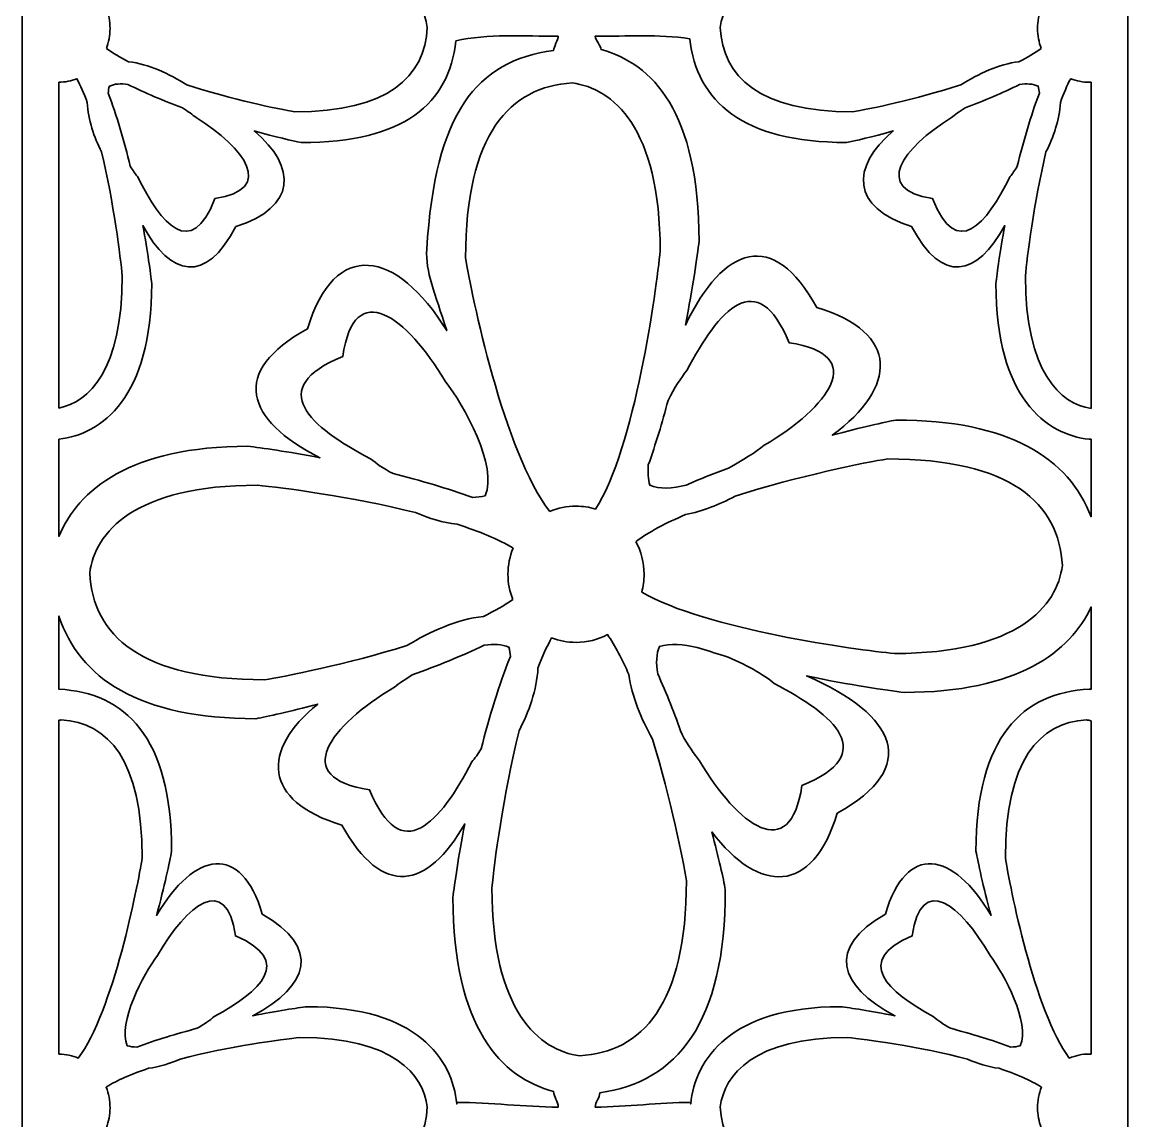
# Model space of a CAD drawing. Header units: centimetres. Extents: x 17.4 to 27.5, y -9.5 to 9.5.
# Drawn here: x 17.363 to 22.113, y -4.741 to -0.022 of the extents above; entities that cross this region are included whole.
import ezdxf

# ---------------------------------------------------------------- set-up
doc = ezdxf.new("R2010")
doc.units = ezdxf.units.CM
doc.header["$MEASUREMENT"] = 0
doc.layers.add('layer 1', color=7, linetype='Continuous')

msp = doc.modelspace()

# ---------------------------------------------------------------- linework, layer by layer
at = {"layer": 'layer 1', "color": 7, "lineweight": 35}
for points, knots in [([(22.11253, -9.50001), (22.11253, -9.50001), (17.36253, -9.50001), (17.36253, -9.50001), (17.36253, -9.50001), (17.36253, -9.50001), (17.36253, 9.5), (17.36253, 9.5), (17.36253, 9.5), (17.36253, 9.5), (22.11253, 9.5), (22.11253, 9.5), (22.11253, 9.5), (22.11253, 9.5), (22.11253, -9.50001), (22.11253, -9.50001)], [0, 0, 0, 0, 0.2, 0.2, 0.2, 0.2, 0.4, 0.4, 0.4, 0.4, 0.6, 0.6, 0.6, 0.6, 1, 1, 1, 1]), ([(17.72448, -0.13456), (17.73463, -0.1081), (17.74023, -0.07923), (17.74023, -0.04899), (17.74023, -0.04899), (17.74023, -0.01771), (17.73423, 0.01213), (17.72339, 0.03934), (17.72339, 0.03934), (17.77033, 0.06955), (17.83403, 0.09664), (17.90565, 0.12059), (17.90565, 0.12059), (17.95272, 0.12636), (17.99829, 0.14094), (18.04105, 0.16023), (18.04105, 0.16023), (18.25092, 0.21448), (18.47993, 0.24568), (18.5558, 0.25308), (18.5558, 0.25308), (18.95835, 0.25308), (19.08656, 0.09234), (19.10315, -0.04496), (19.10315, -0.04496), (19.09209, -0.25616), (18.93623, -0.40664), (18.53368, -0.40664), (18.53368, -0.40664), (18.46794, -0.39605), (18.26554, -0.35422), (18.06975, -0.29083), (18.06975, -0.29083), (17.99395, -0.24367), (17.90562, -0.20121), (17.82005, -0.1918), (17.82005, -0.1918), (17.784, -0.17355), (17.7516, -0.15444), (17.72448, -0.13456)], [0, 0, 0, 0, 0.0909091, 0.0909091, 0.0909091, 0.0909091, 0.1818182, 0.1818182, 0.1818182, 0.1818182, 0.2727273, 0.2727273, 0.2727273, 0.2727273, 0.3636364, 0.3636364, 0.3636364, 0.3636364, 0.4545455, 0.4545455, 0.4545455, 0.4545455, 0.5454545, 0.5454545, 0.5454545, 0.5454545, 0.6363636, 0.6363636, 0.6363636, 0.6363636, 0.7272727, 0.7272727, 0.7272727, 0.7272727, 0.8181818, 0.8181818, 0.8181818, 0.8181818, 1, 1, 1, 1]), ([(21.74027, -0.13456), (21.73011, -0.1081), (21.72452, -0.07923), (21.72452, -0.04899), (21.72452, -0.04899), (21.72452, -0.01771), (21.73051, 0.01212), (21.74135, 0.03934), (21.74135, 0.03934), (21.69441, 0.06955), (21.63072, 0.09665), (21.55909, 0.12059), (21.55909, 0.12059), (21.51202, 0.12636), (21.46645, 0.14094), (21.42369, 0.16023), (21.42369, 0.16023), (21.21382, 0.21448), (20.98482, 0.24568), (20.90895, 0.25308), (20.90895, 0.25308), (20.5064, 0.25308), (20.37818, 0.09234), (20.3616, -0.04496), (20.3616, -0.04496), (20.37265, -0.25616), (20.52851, -0.40664), (20.93106, -0.40664), (20.93106, -0.40664), (20.9968, -0.39605), (21.1992, -0.35422), (21.395, -0.29083), (21.395, -0.29083), (21.47079, -0.24367), (21.55912, -0.20121), (21.6447, -0.1918), (21.6447, -0.1918), (21.68074, -0.17355), (21.71314, -0.15444), (21.74027, -0.13456)], [0, 0, 0, 0, 0.0909091, 0.0909091, 0.0909091, 0.0909091, 0.1818182, 0.1818182, 0.1818182, 0.1818182, 0.2727273, 0.2727273, 0.2727273, 0.2727273, 0.3636364, 0.3636364, 0.3636364, 0.3636364, 0.4545455, 0.4545455, 0.4545455, 0.4545455, 0.5454545, 0.5454545, 0.5454545, 0.5454545, 0.6363636, 0.6363636, 0.6363636, 0.6363636, 0.7272727, 0.7272727, 0.7272727, 0.7272727, 0.8181818, 0.8181818, 0.8181818, 0.8181818, 1, 1, 1, 1]), ([(19.66574, -0.08234), (19.51915, -0.08234), (19.36169, -0.06987), (19.22596, -0.10244), (19.22596, -0.10244), (19.19494, -0.37153), (19.00683, -0.53858), (18.56143, -0.53858), (18.56143, -0.53858), (18.52466, -0.53152), (18.45143, -0.51452), (18.35999, -0.48907), (18.35999, -0.48907), (18.54429, -0.64527), (18.54042, -0.81763), (18.28107, -0.89967), (18.28107, -0.89967), (18.14946, -1.14829), (18.00172, -1.11555), (17.88117, -0.89551), (17.88117, -0.89551), (17.90162, -1.00738), (17.91438, -1.09896), (17.9193, -1.14479), (17.9193, -1.14479), (17.9193, -1.63437), (17.70502, -1.79179), (17.52086, -1.81319), (17.52086, -1.81319), (17.52086, -1.81319), (17.52086, -2.23088), (17.52086, -2.23088), (17.52086, -2.23088), (17.60226, -2.0305), (17.82831, -1.84362), (18.3327, -1.84362), (18.3327, -1.84362), (18.38983, -1.85), (18.50313, -1.8664), (18.64179, -1.89262), (18.64179, -1.89262), (18.32003, -1.72925), (18.2553, -1.5224), (18.58776, -1.33925), (18.58776, -1.33925), (18.70571, -0.95123), (18.97102, -0.99701), (19.18651, -1.34692), (19.18651, -1.34692), (19.1349, -1.18222), (19.09507, -1.09426), (19.10056, -0.99714), (19.10056, -0.99714), (19.13702, -0.41214), (19.31164, -0.18841), (19.64563, -0.14289), (19.64563, -0.14289), (19.64563, -0.12941), (19.66574, -0.09582), (19.66574, -0.08234)], [0, 0, 0, 0, 0.0625, 0.0625, 0.0625, 0.0625, 0.125, 0.125, 0.125, 0.125, 0.1875, 0.1875, 0.1875, 0.1875, 0.25, 0.25, 0.25, 0.25, 0.3125, 0.3125, 0.3125, 0.3125, 0.375, 0.375, 0.375, 0.375, 0.4375, 0.4375, 0.4375, 0.4375, 0.5, 0.5, 0.5, 0.5, 0.5625, 0.5625, 0.5625, 0.5625, 0.625, 0.625, 0.625, 0.625, 0.6875, 0.6875, 0.6875, 0.6875, 0.75, 0.75, 0.75, 0.75, 0.8125, 0.8125, 0.8125, 0.8125, 0.875, 0.875, 0.875, 0.875, 1, 1, 1, 1]), ([(20.2302, -0.09283), (20.09468, -0.07382), (19.96231, -0.08234), (19.82407, -0.08234), (19.82407, -0.08234), (19.82407, -0.09862), (19.84947, -0.12313), (19.84947, -0.13942), (19.84947, -0.13942), (20.07057, -0.19907), (20.27047, -0.4091), (20.27047, -0.96292), (20.27047, -0.96292), (20.26331, -1.02692), (20.2436, -1.16135), (20.21159, -1.323), (20.21159, -1.323), (20.37659, -0.98236), (20.5886, -0.90707), (20.77585, -1.24696), (20.77585, -1.24696), (21.13444, -1.35596), (21.12249, -1.59082), (20.84245, -1.7959), (20.84245, -1.7959), (20.96714, -1.76233), (21.06727, -1.73995), (21.11694, -1.73079), (21.11694, -1.73079), (21.60547, -1.73079), (21.85918, -1.89491), (21.95419, -2.14638), (21.95419, -2.14638), (21.95419, -2.14638), (21.95419, -1.81307), (21.95419, -1.81307), (21.95419, -1.81307), (21.9516, -1.81322), (21.949, -1.81336), (21.94639, -1.81349), (21.94639, -1.81349), (21.76168, -1.79323), (21.54544, -1.63658), (21.54544, -1.14479), (21.54544, -1.14479), (21.55037, -1.09896), (21.56312, -1.00738), (21.58357, -0.89551), (21.58357, -0.89551), (21.46302, -1.11555), (21.31528, -1.14829), (21.18367, -0.89967), (21.18367, -0.89967), (20.92432, -0.81763), (20.92045, -0.64527), (21.10476, -0.48907), (21.10476, -0.48907), (21.01331, -0.51452), (20.94009, -0.53152), (20.90331, -0.53858), (20.90331, -0.53858), (20.45791, -0.53858), (20.26122, -0.36191), (20.2302, -0.09283)], [0, 0, 0, 0, 0.0588235, 0.0588235, 0.0588235, 0.0588235, 0.1176471, 0.1176471, 0.1176471, 0.1176471, 0.1764706, 0.1764706, 0.1764706, 0.1764706, 0.2352941, 0.2352941, 0.2352941, 0.2352941, 0.2941176, 0.2941176, 0.2941176, 0.2941176, 0.3529412, 0.3529412, 0.3529412, 0.3529412, 0.4117647, 0.4117647, 0.4117647, 0.4117647, 0.4705882, 0.4705882, 0.4705882, 0.4705882, 0.5294118, 0.5294118, 0.5294118, 0.5294118, 0.5882353, 0.5882353, 0.5882353, 0.5882353, 0.6470588, 0.6470588, 0.6470588, 0.6470588, 0.7058824, 0.7058824, 0.7058824, 0.7058824, 0.7647059, 0.7647059, 0.7647059, 0.7647059, 0.8235294, 0.8235294, 0.8235294, 0.8235294, 0.8823529, 0.8823529, 0.8823529, 0.8823529, 1, 1, 1, 1]), ([(17.52086, -0.27988), (17.54798, -0.27957), (17.57392, -0.27418), (17.59787, -0.2646), (17.59787, -0.2646), (17.61361, -0.29414), (17.62842, -0.32872), (17.6423, -0.36677), (17.6423, -0.36677), (17.64625, -0.44236), (17.67156, -0.51482), (17.70405, -0.57933), (17.70405, -0.57933), (17.7557, -0.7969), (17.78544, -1.03334), (17.79252, -1.11191), (17.79252, -1.11191), (17.79252, -1.51535), (17.64929, -1.654), (17.52086, -1.67912), (17.52086, -1.67912), (17.52086, -1.67912), (17.52086, -0.27988), (17.52086, -0.27988)], [0, 0, 0, 0, 0.1428571, 0.1428571, 0.1428571, 0.1428571, 0.2857143, 0.2857143, 0.2857143, 0.2857143, 0.4285714, 0.4285714, 0.4285714, 0.4285714, 0.5714286, 0.5714286, 0.5714286, 0.5714286, 0.7142857, 0.7142857, 0.7142857, 0.7142857, 1, 1, 1, 1]), ([(17.82731, -0.64101), (17.80106, -0.53321), (17.76941, -0.42357), (17.73241, -0.32735), (17.73241, -0.32735), (17.73326, -0.31659), (17.73485, -0.30631), (17.7373, -0.29664), (17.7373, -0.29664), (17.75931, -0.28656), (17.78689, -0.28494), (17.81725, -0.28918), (17.81725, -0.28918), (17.89074, -0.32609), (17.97131, -0.35981), (18.05179, -0.38975), (18.05179, -0.38975), (18.07483, -0.4047), (18.09492, -0.4193), (18.11032, -0.43197), (18.11032, -0.43197), (18.32014, -0.56215), (18.45161, -0.74016), (18.19094, -0.77965), (18.19094, -0.77965), (18.08793, -1.0435), (17.96113, -0.89132), (17.8579, -0.68534), (17.8579, -0.68534), (17.84831, -0.67365), (17.8379, -0.65856), (17.82731, -0.64101)], [0, 0, 0, 0, 0.1111111, 0.1111111, 0.1111111, 0.1111111, 0.2222222, 0.2222222, 0.2222222, 0.2222222, 0.3333333, 0.3333333, 0.3333333, 0.3333333, 0.4444444, 0.4444444, 0.4444444, 0.4444444, 0.5555556, 0.5555556, 0.5555556, 0.5555556, 0.6666667, 0.6666667, 0.6666667, 0.6666667, 0.7777778, 0.7777778, 0.7777778, 0.7777778, 1, 1, 1, 1]), ([(19.62934, -2.12338), (19.664, -2.10891), (19.70203, -2.1009), (19.74193, -2.1009), (19.74193, -2.1009), (19.77099, -2.1009), (19.79906, -2.10516), (19.82556, -2.11306), (19.82556, -2.11306), (19.99422, -1.85566), (20.08818, -1.16626), (20.10334, -1.00457), (20.10334, -1.00457), (20.10334, -0.47391), (19.89973, -0.3049), (19.72581, -0.28303), (19.72581, -0.28303), (19.45829, -0.29761), (19.26769, -0.50307), (19.26769, -1.03372), (19.26769, -1.03372), (19.2909, -1.18369), (19.43254, -1.87318), (19.62934, -2.12338)], [0, 0, 0, 0, 0.1428571, 0.1428571, 0.1428571, 0.1428571, 0.2857143, 0.2857143, 0.2857143, 0.2857143, 0.4285714, 0.4285714, 0.4285714, 0.4285714, 0.5714286, 0.5714286, 0.5714286, 0.5714286, 0.7142857, 0.7142857, 0.7142857, 0.7142857, 1, 1, 1, 1]), ([(21.63744, -0.64101), (21.66368, -0.53321), (21.69533, -0.42357), (21.73234, -0.32735), (21.73234, -0.32735), (21.73148, -0.31659), (21.7299, -0.30631), (21.72744, -0.29664), (21.72744, -0.29664), (21.70543, -0.28656), (21.67785, -0.28494), (21.64749, -0.28918), (21.64749, -0.28918), (21.57401, -0.32609), (21.49343, -0.35981), (21.41295, -0.38975), (21.41295, -0.38975), (21.38992, -0.4047), (21.36983, -0.4193), (21.35442, -0.43197), (21.35442, -0.43197), (21.1446, -0.56215), (21.01313, -0.74016), (21.2738, -0.77966), (21.2738, -0.77966), (21.37681, -1.0435), (21.50361, -0.89132), (21.60684, -0.68534), (21.60684, -0.68534), (21.61643, -0.67366), (21.62685, -0.65856), (21.63744, -0.64101)], [0, 0, 0, 0, 0.1111111, 0.1111111, 0.1111111, 0.1111111, 0.2222222, 0.2222222, 0.2222222, 0.2222222, 0.3333333, 0.3333333, 0.3333333, 0.3333333, 0.4444444, 0.4444444, 0.4444444, 0.4444444, 0.5555556, 0.5555556, 0.5555556, 0.5555556, 0.6666667, 0.6666667, 0.6666667, 0.6666667, 0.7777778, 0.7777778, 0.7777778, 0.7777778, 1, 1, 1, 1]), ([(21.95419, -0.27976), (21.9516, -0.27985), (21.949, -0.2799), (21.94639, -0.2799), (21.94639, -0.2799), (21.91837, -0.2799), (21.89156, -0.27447), (21.86687, -0.2646), (21.86687, -0.2646), (21.85113, -0.29414), (21.83632, -0.32872), (21.82244, -0.36677), (21.82244, -0.36677), (21.81849, -0.44236), (21.79319, -0.51482), (21.7607, -0.57933), (21.7607, -0.57933), (21.70904, -0.7969), (21.6793, -1.03334), (21.67223, -1.11191), (21.67223, -1.11191), (21.67223, -1.52618), (21.82325, -1.66126), (21.95419, -1.68091), (21.95419, -1.68091), (21.95419, -1.68091), (21.95419, -0.27976), (21.95419, -0.27976)], [0, 0, 0, 0, 0.125, 0.125, 0.125, 0.125, 0.25, 0.25, 0.25, 0.25, 0.375, 0.375, 0.375, 0.375, 0.5, 0.5, 0.5, 0.5, 0.625, 0.625, 0.625, 0.625, 0.75, 0.75, 0.75, 0.75, 1, 1, 1, 1]), ([(20.13741, -1.64659), (20.11246, -1.74092), (20.08413, -1.83536), (20.05243, -1.92354), (20.05243, -1.92354), (20.05034, -1.95509), (20.05215, -1.98471), (20.05904, -2.0108), (20.05904, -2.0108), (20.1, -2.02882), (20.1556, -2.02552), (20.21551, -2.01005), (20.21551, -2.01005), (20.27417, -1.98423), (20.33513, -1.95983), (20.39653, -1.93701), (20.39653, -1.93701), (20.45896, -1.90424), (20.51461, -1.86796), (20.55077, -1.83938), (20.55077, -1.83938), (20.82735, -1.67449), (21.00066, -1.449), (20.65704, -1.39898), (20.65704, -1.39898), (20.52124, -1.06477), (20.3541, -1.25753), (20.21801, -1.51845), (20.21801, -1.51845), (20.19319, -1.54751), (20.16418, -1.59317), (20.13741, -1.64659)], [0, 0, 0, 0, 0.1111111, 0.1111111, 0.1111111, 0.1111111, 0.2222222, 0.2222222, 0.2222222, 0.2222222, 0.3333333, 0.3333333, 0.3333333, 0.3333333, 0.4444444, 0.4444444, 0.4444444, 0.4444444, 0.5555556, 0.5555556, 0.5555556, 0.5555556, 0.6666667, 0.6666667, 0.6666667, 0.6666667, 0.7777778, 0.7777778, 0.7777778, 0.7777778, 1, 1, 1, 1]), ([(18.95574, -1.96108), (19.07158, -1.99003), (19.18961, -2.02414), (19.298, -2.06334), (19.298, -2.06334), (19.31701, -2.06276), (19.33502, -2.06045), (19.3516, -2.05607), (19.3516, -2.05607), (19.40682, -1.93057), (19.26192, -1.66777), (19.18018, -1.56434), (19.18018, -1.56434), (19.01529, -1.28775), (18.7898, -1.11444), (18.73978, -1.45807), (18.73978, -1.45807), (18.40557, -1.59386), (18.59833, -1.76101), (18.85925, -1.89709), (18.85925, -1.89709), (18.88238, -1.91685), (18.91604, -1.93926), (18.95574, -1.96108)], [0, 0, 0, 0, 0.1428571, 0.1428571, 0.1428571, 0.1428571, 0.2857143, 0.2857143, 0.2857143, 0.2857143, 0.4285714, 0.4285714, 0.4285714, 0.4285714, 0.5714286, 0.5714286, 0.5714286, 0.5714286, 0.7142857, 0.7142857, 0.7142857, 0.7142857, 1, 1, 1, 1]), ([(19.99872, -2.25331), (20.02147, -2.29491), (20.0344, -2.34264), (20.0344, -2.39338), (20.0344, -2.39338), (20.0344, -2.41992), (20.03085, -2.44563), (20.02422, -2.47007), (20.02422, -2.47007), (20.29751, -2.62975), (20.95245, -2.71884), (21.10951, -2.73356), (21.10951, -2.73356), (21.64017, -2.73356), (21.80919, -2.52996), (21.83105, -2.35604), (21.83105, -2.35604), (21.81647, -2.08852), (21.61102, -1.89792), (21.08036, -1.89792), (21.08036, -1.89792), (20.9888, -1.91209), (20.69611, -1.97041), (20.42506, -2.05847), (20.42506, -2.05847), (20.35734, -2.09345), (20.28483, -2.12263), (20.21272, -2.13681), (20.21272, -2.13681), (20.12828, -2.17272), (20.05382, -2.21175), (19.99872, -2.25331)], [0, 0, 0, 0, 0.1111111, 0.1111111, 0.1111111, 0.1111111, 0.2222222, 0.2222222, 0.2222222, 0.2222222, 0.3333333, 0.3333333, 0.3333333, 0.3333333, 0.4444444, 0.4444444, 0.4444444, 0.4444444, 0.5555556, 0.5555556, 0.5555556, 0.5555556, 0.6666667, 0.6666667, 0.6666667, 0.6666667, 0.7777778, 0.7777778, 0.7777778, 0.7777778, 1, 1, 1, 1]), ([(19.47021, -2.50176), (19.45683, -2.46824), (19.44945, -2.43167), (19.44945, -2.39338), (19.44945, -2.39338), (19.44945, -2.35375), (19.45735, -2.31596), (19.47165, -2.28149), (19.47165, -2.28149), (19.40976, -2.24322), (19.3258, -2.2089), (19.23138, -2.17858), (19.23138, -2.17858), (19.16933, -2.17127), (19.10927, -2.15279), (19.0529, -2.12836), (19.0529, -2.12836), (18.77624, -2.05965), (18.47436, -2.02012), (18.37434, -2.01075), (18.37434, -2.01075), (17.84369, -2.01075), (17.67467, -2.21435), (17.65281, -2.38827), (17.65281, -2.38827), (17.66738, -2.65579), (17.87284, -2.84639), (18.40349, -2.84639), (18.40349, -2.84639), (18.49015, -2.83298), (18.75697, -2.78), (19.01507, -2.69971), (19.01507, -2.69971), (19.11498, -2.63997), (19.23142, -2.58619), (19.34423, -2.57426), (19.34423, -2.57426), (19.39174, -2.55115), (19.43445, -2.52694), (19.47021, -2.50176)], [0, 0, 0, 0, 0.0909091, 0.0909091, 0.0909091, 0.0909091, 0.1818182, 0.1818182, 0.1818182, 0.1818182, 0.2727273, 0.2727273, 0.2727273, 0.2727273, 0.3636364, 0.3636364, 0.3636364, 0.3636364, 0.4545455, 0.4545455, 0.4545455, 0.4545455, 0.5454545, 0.5454545, 0.5454545, 0.5454545, 0.6363636, 0.6363636, 0.6363636, 0.6363636, 0.7272727, 0.7272727, 0.7272727, 0.7272727, 0.8181818, 0.8181818, 0.8181818, 0.8181818, 1, 1, 1, 1]), ([(19.82407, -4.68179), (19.96123, -4.68179), (20.09838, -4.66168), (20.23554, -4.66168), (20.23554, -4.66168), (20.23526, -4.65714), (20.23501, -4.67269), (20.23481, -4.66811), (20.23481, -4.66811), (20.25428, -4.47588), (20.4048, -4.25084), (20.87736, -4.25084), (20.87736, -4.25084), (20.9207, -4.25589), (21.00665, -4.26883), (21.11183, -4.28953), (21.11183, -4.28953), (20.86775, -4.16055), (20.81864, -3.99725), (21.07085, -3.85266), (21.07085, -3.85266), (21.16032, -3.54633), (21.36158, -3.58247), (21.52505, -3.85871), (21.52505, -3.85871), (21.49076, -3.73304), (21.46816, -3.62941), (21.45985, -3.58258), (21.45985, -3.58258), (21.45985, -3.09078), (21.66228, -2.90037), (21.94639, -2.88686), (21.94639, -2.88686), (21.94899, -2.88715), (21.95159, -2.88746), (21.95419, -2.8878), (21.95419, -2.8878), (21.95419, -2.8878), (21.95419, -2.53384), (21.95419, -2.53384), (21.95419, -2.53384), (21.8659, -2.72632), (21.63838, -2.90069), (21.15116, -2.90069), (21.15116, -2.90069), (21.0796, -2.89269), (20.91996, -2.869), (20.73267, -2.82995), (20.73267, -2.82995), (21.11986, -2.99819), (21.22191, -3.22264), (20.86426, -3.41967), (20.86426, -3.41967), (20.75704, -3.77239), (20.52806, -3.7666), (20.32541, -3.49981), (20.32541, -3.49981), (20.35497, -3.61184), (20.3748, -3.70115), (20.3833, -3.74717), (20.3833, -3.74717), (20.3833, -4.32352), (20.17497, -4.57306), (19.84418, -4.62071), (19.84418, -4.62071), (19.84418, -4.64107), (19.82407, -4.66143), (19.82407, -4.68179)], [0, 0, 0, 0, 0.0555556, 0.0555556, 0.0555556, 0.0555556, 0.1111111, 0.1111111, 0.1111111, 0.1111111, 0.1666667, 0.1666667, 0.1666667, 0.1666667, 0.2222222, 0.2222222, 0.2222222, 0.2222222, 0.2777778, 0.2777778, 0.2777778, 0.2777778, 0.3333333, 0.3333333, 0.3333333, 0.3333333, 0.3888889, 0.3888889, 0.3888889, 0.3888889, 0.4444444, 0.4444444, 0.4444444, 0.4444444, 0.5, 0.5, 0.5, 0.5, 0.5555556, 0.5555556, 0.5555556, 0.5555556, 0.6111111, 0.6111111, 0.6111111, 0.6111111, 0.6666667, 0.6666667, 0.6666667, 0.6666667, 0.7222222, 0.7222222, 0.7222222, 0.7222222, 0.7777778, 0.7777778, 0.7777778, 0.7777778, 0.8333333, 0.8333333, 0.8333333, 0.8333333, 0.8888889, 0.8888889, 0.8888889, 0.8888889, 1, 1, 1, 1]), ([(19.22921, -4.66168), (19.37472, -4.66168), (19.52023, -4.68179), (19.66574, -4.68179), (19.66574, -4.68179), (19.66574, -4.65941), (19.64563, -4.63704), (19.64563, -4.61467), (19.64563, -4.61467), (19.42264, -4.55734), (19.21339, -4.34018), (19.21339, -3.78139), (19.21339, -3.78139), (19.21988, -3.72334), (19.23669, -3.60734), (19.26365, -3.46563), (19.26365, -3.46563), (19.10474, -3.74435), (18.90998, -3.78582), (18.73649, -3.4709), (18.73649, -3.4709), (18.39461, -3.36698), (18.38951, -3.14866), (18.63246, -2.95081), (18.63246, -2.95081), (18.51192, -2.98305), (18.41539, -3.00457), (18.36692, -3.01352), (18.36692, -3.01352), (17.86244, -3.01352), (17.60835, -2.83851), (17.52086, -2.57303), (17.52086, -2.57303), (17.52086, -2.57303), (17.52086, -2.88701), (17.52086, -2.88701), (17.52086, -2.88701), (17.80365, -2.90152), (18.00489, -3.09223), (18.00489, -3.58258), (18.00489, -3.58258), (17.99659, -3.62941), (17.97399, -3.73304), (17.93969, -3.85871), (17.93969, -3.85871), (18.10316, -3.58247), (18.30443, -3.54633), (18.3939, -3.85266), (18.3939, -3.85266), (18.6461, -3.99725), (18.59699, -4.16055), (18.35291, -4.28953), (18.35291, -4.28953), (18.4581, -4.26883), (18.54405, -4.25589), (18.58739, -4.25084), (18.58739, -4.25084), (19.05995, -4.25084), (19.21046, -4.47588), (19.22993, -4.66811), (19.22993, -4.66811), (19.22973, -4.67269), (19.22949, -4.65714), (19.22921, -4.66168)], [0, 0, 0, 0, 0.0588235, 0.0588235, 0.0588235, 0.0588235, 0.1176471, 0.1176471, 0.1176471, 0.1176471, 0.1764706, 0.1764706, 0.1764706, 0.1764706, 0.2352941, 0.2352941, 0.2352941, 0.2352941, 0.2941176, 0.2941176, 0.2941176, 0.2941176, 0.3529412, 0.3529412, 0.3529412, 0.3529412, 0.4117647, 0.4117647, 0.4117647, 0.4117647, 0.4705882, 0.4705882, 0.4705882, 0.4705882, 0.5294118, 0.5294118, 0.5294118, 0.5294118, 0.5882353, 0.5882353, 0.5882353, 0.5882353, 0.6470588, 0.6470588, 0.6470588, 0.6470588, 0.7058824, 0.7058824, 0.7058824, 0.7058824, 0.7647059, 0.7647059, 0.7647059, 0.7647059, 0.8235294, 0.8235294, 0.8235294, 0.8235294, 0.8823529, 0.8823529, 0.8823529, 0.8823529, 1, 1, 1, 1]), ([(19.74193, -2.68586), (19.70499, -2.68586), (19.66966, -2.67898), (19.63711, -2.66648), (19.63711, -2.66648), (19.61636, -2.7039), (19.59683, -2.7477), (19.57854, -2.79589), (19.57854, -2.79589), (19.57333, -2.89164), (19.53997, -2.98343), (19.49714, -3.06513), (19.49714, -3.06513), (19.42905, -3.34073), (19.38985, -3.64021), (19.38052, -3.73974), (19.38052, -3.73974), (19.38052, -4.27039), (19.58412, -4.43941), (19.75804, -4.46128), (19.75804, -4.46128), (20.02556, -4.4467), (20.21617, -4.24124), (20.21617, -3.71059), (20.21617, -3.71059), (20.2028, -3.62422), (20.15014, -3.35891), (20.0703, -3.10161), (20.0703, -3.10161), (20.02219, -3.0149), (19.9815, -2.91848), (19.96906, -2.82408), (19.96906, -2.82408), (19.94037, -2.75873), (19.90977, -2.70001), (19.87755, -2.65254), (19.87755, -2.65254), (19.83701, -2.67381), (19.79088, -2.68586), (19.74193, -2.68586)], [0, 0, 0, 0, 0.0909091, 0.0909091, 0.0909091, 0.0909091, 0.1818182, 0.1818182, 0.1818182, 0.1818182, 0.2727273, 0.2727273, 0.2727273, 0.2727273, 0.3636364, 0.3636364, 0.3636364, 0.3636364, 0.4545455, 0.4545455, 0.4545455, 0.4545455, 0.5454545, 0.5454545, 0.5454545, 0.5454545, 0.6363636, 0.6363636, 0.6363636, 0.6363636, 0.7272727, 0.7272727, 0.7272727, 0.7272727, 0.8181818, 0.8181818, 0.8181818, 0.8181818, 1, 1, 1, 1]), ([(19.33466, -3.14326), (19.36925, -3.00672), (19.41098, -2.86785), (19.45976, -2.74597), (19.45976, -2.74597), (19.45864, -2.73234), (19.45654, -2.71931), (19.45331, -2.70707), (19.45331, -2.70707), (19.42429, -2.6943), (19.38793, -2.69224), (19.34791, -2.69762), (19.34791, -2.69762), (19.25104, -2.74437), (19.14483, -2.78708), (19.03873, -2.825), (19.03873, -2.825), (19.00837, -2.84394), (18.98189, -2.86243), (18.96158, -2.87848), (18.96158, -2.87848), (18.68499, -3.04338), (18.51168, -3.26886), (18.85531, -3.31888), (18.85531, -3.31888), (18.9911, -3.65309), (19.15825, -3.46033), (19.29433, -3.19942), (19.29433, -3.19942), (19.30697, -3.18462), (19.3207, -3.1655), (19.33466, -3.14326)], [0, 0, 0, 0, 0.1111111, 0.1111111, 0.1111111, 0.1111111, 0.2222222, 0.2222222, 0.2222222, 0.2222222, 0.3333333, 0.3333333, 0.3333333, 0.3333333, 0.4444444, 0.4444444, 0.4444444, 0.4444444, 0.5555556, 0.5555556, 0.5555556, 0.5555556, 0.6666667, 0.6666667, 0.6666667, 0.6666667, 0.7777778, 0.7777778, 0.7777778, 0.7777778, 1, 1, 1, 1]), ([(20.37854, -2.74306), (20.33932, -2.73173), (20.30043, -2.71982), (20.26233, -2.70731), (20.26233, -2.70731), (20.20318, -2.6943), (20.14636, -2.69073), (20.10042, -2.70286), (20.10042, -2.70286), (20.08634, -2.73486), (20.08529, -2.7758), (20.09287, -2.82074), (20.09287, -2.82074), (20.13072, -2.90439), (20.16563, -2.99337), (20.19719, -3.08211), (20.19719, -3.08211), (20.22322, -3.12729), (20.24982, -3.16673), (20.27184, -3.19459), (20.27184, -3.19459), (20.43673, -3.47117), (20.66222, -3.64448), (20.71224, -3.30086), (20.71224, -3.30086), (21.04645, -3.16507), (20.85369, -2.99792), (20.59277, -2.86184), (20.59277, -2.86184), (20.54897, -2.82443), (20.46752, -2.77753), (20.37854, -2.74306)], [0, 0, 0, 0, 0.1111111, 0.1111111, 0.1111111, 0.1111111, 0.2222222, 0.2222222, 0.2222222, 0.2222222, 0.3333333, 0.3333333, 0.3333333, 0.3333333, 0.4444444, 0.4444444, 0.4444444, 0.4444444, 0.5555556, 0.5555556, 0.5555556, 0.5555556, 0.6666667, 0.6666667, 0.6666667, 0.6666667, 0.7777778, 0.7777778, 0.7777778, 0.7777778, 1, 1, 1, 1]), ([(17.52086, -3.02029), (17.52411, -3.01972), (17.52735, -3.01923), (17.53058, -3.01881), (17.53058, -3.01881), (17.73352, -3.03031), (17.87811, -3.19251), (17.87811, -3.61145), (17.87811, -3.61145), (17.8605, -3.72985), (17.75305, -4.27418), (17.60376, -4.47171), (17.60376, -4.47171), (17.5782, -4.4606), (17.55022, -4.45432), (17.52086, -4.45398), (17.52086, -4.45398), (17.52086, -4.45398), (17.52086, -3.02029), (17.52086, -3.02029)], [0, 0, 0, 0, 0.1666667, 0.1666667, 0.1666667, 0.1666667, 0.3333333, 0.3333333, 0.3333333, 0.3333333, 0.5, 0.5, 0.5, 0.5, 0.6666667, 0.6666667, 0.6666667, 0.6666667, 1, 1, 1, 1]), ([(21.95419, -3.02232), (21.94748, -3.02084), (21.94079, -3.01967), (21.93416, -3.01881), (21.93416, -3.01881), (21.73123, -3.03031), (21.58663, -3.19251), (21.58663, -3.61145), (21.58663, -3.61145), (21.60424, -3.72985), (21.71169, -4.27418), (21.86098, -4.47171), (21.86098, -4.47171), (21.88727, -4.46028), (21.91612, -4.45397), (21.94639, -4.45397), (21.94639, -4.45397), (21.949, -4.45397), (21.9516, -4.45401), (21.95419, -4.45411), (21.95419, -4.45411), (21.95419, -4.45411), (21.95419, -3.02232), (21.95419, -3.02232)], [0, 0, 0, 0, 0.1428571, 0.1428571, 0.1428571, 0.1428571, 0.2857143, 0.2857143, 0.2857143, 0.2857143, 0.4285714, 0.4285714, 0.4285714, 0.4285714, 0.5714286, 0.5714286, 0.5714286, 0.5714286, 0.7142857, 0.7142857, 0.7142857, 0.7142857, 1, 1, 1, 1]), ([(18.11475, -4.34358), (18.02688, -4.36643), (17.93734, -4.39336), (17.85512, -4.42431), (17.85512, -4.42431), (17.84069, -4.42385), (17.82703, -4.42202), (17.81446, -4.41857), (17.81446, -4.41857), (17.77257, -4.31949), (17.88249, -4.11202), (17.94449, -4.03036), (17.94449, -4.03036), (18.06958, -3.812), (18.24063, -3.67518), (18.27858, -3.94646), (18.27858, -3.94646), (18.5321, -4.05367), (18.38588, -4.18563), (18.18795, -4.29306), (18.18795, -4.29306), (18.1704, -4.30866), (18.14487, -4.32635), (18.11475, -4.34358)], [0, 0, 0, 0, 0.1428571, 0.1428571, 0.1428571, 0.1428571, 0.2857143, 0.2857143, 0.2857143, 0.2857143, 0.4285714, 0.4285714, 0.4285714, 0.4285714, 0.5714286, 0.5714286, 0.5714286, 0.5714286, 0.7142857, 0.7142857, 0.7142857, 0.7142857, 1, 1, 1, 1]), ([(21.34999, -4.34358), (21.43787, -4.36644), (21.52741, -4.39336), (21.60963, -4.42431), (21.60963, -4.42431), (21.62405, -4.42385), (21.63771, -4.42203), (21.65029, -4.41857), (21.65029, -4.41857), (21.69218, -4.31949), (21.58226, -4.11202), (21.52025, -4.03036), (21.52025, -4.03036), (21.39516, -3.812), (21.22411, -3.67518), (21.18617, -3.94646), (21.18617, -3.94646), (20.93264, -4.05367), (21.07886, -4.18563), (21.27679, -4.29306), (21.27679, -4.29306), (21.29434, -4.30866), (21.31987, -4.32635), (21.34999, -4.34358)], [0, 0, 0, 0, 0.1428571, 0.1428571, 0.1428571, 0.1428571, 0.2857143, 0.2857143, 0.2857143, 0.2857143, 0.4285714, 0.4285714, 0.4285714, 0.4285714, 0.5714286, 0.5714286, 0.5714286, 0.5714286, 0.7142857, 0.7142857, 0.7142857, 0.7142857, 1, 1, 1, 1]), ([(17.72448, -4.77043), (17.73463, -4.74397), (17.74023, -4.7151), (17.74023, -4.68487), (17.74023, -4.68487), (17.74023, -4.65358), (17.73423, -4.62375), (17.72339, -4.59654), (17.72339, -4.59654), (17.77033, -4.56632), (17.83403, -4.53923), (17.90565, -4.51529), (17.90565, -4.51529), (17.95272, -4.50952), (17.99829, -4.49493), (18.04105, -4.47564), (18.04105, -4.47564), (18.25092, -4.4214), (18.47993, -4.39019), (18.5558, -4.38279), (18.5558, -4.38279), (18.95835, -4.38279), (19.08656, -4.54353), (19.10315, -4.68084), (19.10315, -4.68084), (19.09209, -4.89203), (18.93623, -5.04251), (18.53368, -5.04251), (18.53368, -5.04251), (18.46794, -5.03192), (18.26554, -4.9901), (18.06975, -4.92671), (18.06975, -4.92671), (17.99395, -4.87954), (17.90562, -4.83708), (17.82005, -4.82767), (17.82005, -4.82767), (17.784, -4.80943), (17.7516, -4.79031), (17.72448, -4.77043)], [0, 0, 0, 0, 0.0909091, 0.0909091, 0.0909091, 0.0909091, 0.1818182, 0.1818182, 0.1818182, 0.1818182, 0.2727273, 0.2727273, 0.2727273, 0.2727273, 0.3636364, 0.3636364, 0.3636364, 0.3636364, 0.4545455, 0.4545455, 0.4545455, 0.4545455, 0.5454545, 0.5454545, 0.5454545, 0.5454545, 0.6363636, 0.6363636, 0.6363636, 0.6363636, 0.7272727, 0.7272727, 0.7272727, 0.7272727, 0.8181818, 0.8181818, 0.8181818, 0.8181818, 1, 1, 1, 1]), ([(21.74027, -4.77043), (21.73011, -4.74397), (21.72452, -4.7151), (21.72452, -4.68487), (21.72452, -4.68487), (21.72452, -4.65358), (21.73051, -4.62375), (21.74135, -4.59653), (21.74135, -4.59653), (21.69441, -4.56632), (21.63072, -4.53923), (21.55909, -4.51529), (21.55909, -4.51529), (21.51202, -4.50952), (21.46645, -4.49493), (21.42369, -4.47564), (21.42369, -4.47564), (21.21382, -4.4214), (20.98482, -4.39019), (20.90895, -4.38279), (20.90895, -4.38279), (20.5064, -4.38279), (20.37818, -4.54353), (20.3616, -4.68084), (20.3616, -4.68084), (20.37265, -4.89203), (20.52851, -5.04251), (20.93106, -5.04251), (20.93106, -5.04251), (20.9968, -5.03192), (21.1992, -4.9901), (21.395, -4.92671), (21.395, -4.92671), (21.47079, -4.87954), (21.55912, -4.83708), (21.6447, -4.82767), (21.6447, -4.82767), (21.68074, -4.80943), (21.71314, -4.79031), (21.74027, -4.77043)], [0, 0, 0, 0, 0.0909091, 0.0909091, 0.0909091, 0.0909091, 0.1818182, 0.1818182, 0.1818182, 0.1818182, 0.2727273, 0.2727273, 0.2727273, 0.2727273, 0.3636364, 0.3636364, 0.3636364, 0.3636364, 0.4545455, 0.4545455, 0.4545455, 0.4545455, 0.5454545, 0.5454545, 0.5454545, 0.5454545, 0.6363636, 0.6363636, 0.6363636, 0.6363636, 0.7272727, 0.7272727, 0.7272727, 0.7272727, 0.8181818, 0.8181818, 0.8181818, 0.8181818, 1, 1, 1, 1])]:
    msp.add_open_spline(points, degree=3, knots=knots, dxfattribs=at)

doc.saveas('drawing.dxf')
